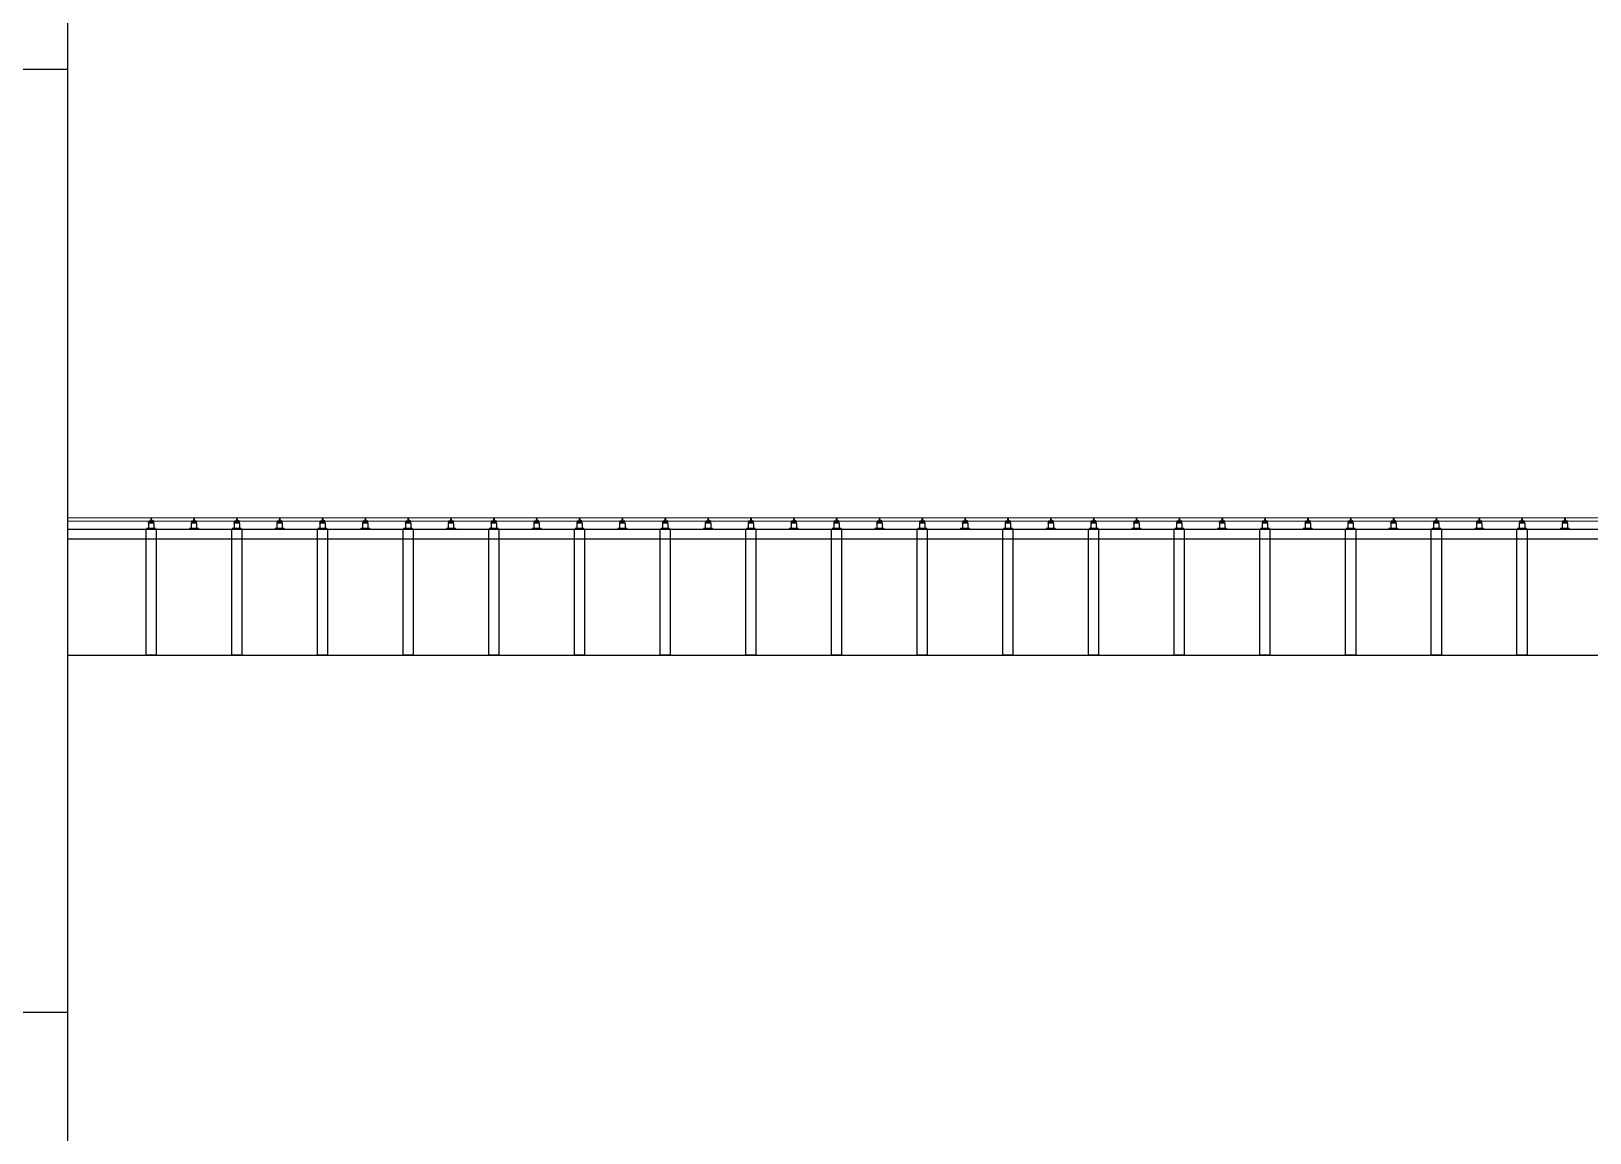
# Model space of a CAD drawing. Header units: millimetres. Extents: x -18 to 822, y 1518 to 2130.
# Drawn here: x 173 to 423.4, y 1704.1 to 1881.1 of the extents above; entities that cross this region are included whole.
import ezdxf

# ---------------------------------------------------------------- set-up
doc = ezdxf.new("R2010")
doc.units = ezdxf.units.MM
doc.layers.add('A-DETL-01', color=1, linetype='Continuous')
doc.layers.add('M-CEQPM-MAU', color=22, linetype='Continuous')

msp = doc.modelspace()

# ---------------------------------------------------------------- linework, layer by layer
at = {"ltscale": 1000}
msp.add_line((178.866, 1780.828), (557.183, 1780.828), dxfattribs=at)
at = {"layer": 'A-DETL-01', "linetype": 'Continuous'}
for p, q in [((63.41, 1874.996), (178.866, 1874.996)), ((63.41, 1723.482), (178.866, 1723.482))]:
    msp.add_line(p, q, dxfattribs=at)
msp.add_lwpolyline([(557.183, 2033.157), (557.183, 1589.64), (178.866, 1589.64), (178.866, 2033.157)], close=True, dxfattribs=at)
at = {"layer": 'M-CEQPM-MAU', "ltscale": 0.1}
for p, q in [((178.866, 1802.904), (557.183, 1802.972)), ((557.183, 1802.399), (178.866, 1802.331)), ((192.94, 1801.202), (191.5, 1801.202)), ((191.5, 1801.202), (191.5, 1801.085)), ((192.94, 1801.085), (191.5, 1801.085)), ((191.788, 1802.037), (191.788, 1801.276)), ((192.652, 1802.037), (191.788, 1802.037)), ((191.788, 1801.276), (192.652, 1801.276)), ((192.616, 1802.159), (191.823, 1802.159)), ((191.823, 1802.037), (191.823, 1802.159)), ((191.835, 1801.276), (191.835, 1801.206)), ((191.845, 1802.453), (191.919, 1802.453)), ((191.845, 1802.453), (191.845, 1802.159)), ((191.919, 1802.453), (191.919, 1802.394)), ((192.173, 1802.394), (191.919, 1802.394)), ((192.22, 1802.968), (192.128, 1802.394)), ((192.176, 1802.453), (192.162, 1802.159)), ((192.263, 1802.453), (192.176, 1802.453)), ((192.22, 1802.968), (192.312, 1802.394)), ((192.263, 1802.453), (192.278, 1802.159)), ((192.521, 1802.394), (192.266, 1802.394)), ((192.521, 1802.453), (192.521, 1802.394)), ((192.594, 1802.453), (192.521, 1802.453)), ((192.594, 1802.453), (192.594, 1802.159)), ((192.605, 1801.276), (192.605, 1801.202)), ((192.616, 1802.037), (192.616, 1802.159)), ((192.652, 1802.037), (192.652, 1801.276)), ((192.94, 1801.202), (192.94, 1801.085)), ((199.825, 1801.202), (198.385, 1801.202)), ((198.385, 1801.202), (198.385, 1801.085)), ((199.825, 1801.085), (198.385, 1801.085)), ((198.673, 1802.037), (198.673, 1801.276)), ((199.537, 1802.037), (198.673, 1802.037)), ((198.673, 1801.276), (199.537, 1801.276)), ((199.501, 1802.159), (198.708, 1802.159)), ((198.708, 1802.037), (198.708, 1802.159)), ((198.72, 1801.276), (198.72, 1801.206)), ((198.73, 1802.453), (198.804, 1802.453)), ((198.73, 1802.453), (198.73, 1802.159)), ((198.804, 1802.453), (198.804, 1802.394)), ((199.058, 1802.394), (198.804, 1802.394)), ((199.105, 1802.968), (199.013, 1802.394)), ((199.061, 1802.453), (199.047, 1802.159)), ((199.148, 1802.453), (199.061, 1802.453)), ((199.105, 1802.968), (199.197, 1802.394)), ((199.148, 1802.453), (199.163, 1802.159)), ((199.406, 1802.394), (199.151, 1802.394)), ((199.406, 1802.453), (199.406, 1802.394)), ((199.479, 1802.453), (199.406, 1802.453)), ((199.479, 1802.453), (199.479, 1802.159)), ((199.49, 1801.276), (199.49, 1801.202)), ((199.501, 1802.037), (199.501, 1802.159)), ((199.537, 1802.037), (199.537, 1801.276)), ((199.825, 1801.202), (199.825, 1801.085)), ((206.71, 1801.202), (205.27, 1801.202)), ((205.27, 1801.202), (205.27, 1801.085)), ((206.71, 1801.085), (205.27, 1801.085)), ((205.558, 1802.037), (205.558, 1801.276)), ((206.422, 1802.037), (205.558, 1802.037)), ((205.558, 1801.276), (206.422, 1801.276)), ((206.386, 1802.159), (205.593, 1802.159)), ((205.593, 1802.037), (205.593, 1802.159)), ((205.605, 1801.276), (205.605, 1801.206)), ((205.615, 1802.453), (205.689, 1802.453)), ((205.615, 1802.453), (205.615, 1802.159)), ((205.689, 1802.453), (205.689, 1802.394)), ((205.943, 1802.394), (205.689, 1802.394)), ((205.99, 1802.968), (205.898, 1802.394)), ((205.946, 1802.453), (205.932, 1802.159)), ((206.033, 1802.453), (205.946, 1802.453)), ((205.99, 1802.968), (206.082, 1802.394)), ((206.033, 1802.453), (206.048, 1802.159)), ((206.291, 1802.394), (206.036, 1802.394)), ((206.291, 1802.453), (206.291, 1802.394)), ((206.364, 1802.453), (206.291, 1802.453)), ((206.364, 1802.453), (206.364, 1802.159)), ((206.375, 1801.276), (206.375, 1801.202)), ((206.386, 1802.037), (206.386, 1802.159)), ((206.422, 1802.037), (206.422, 1801.276)), ((206.71, 1801.202), (206.71, 1801.085)), ((213.595, 1801.202), (212.155, 1801.202)), ((212.155, 1801.202), (212.155, 1801.085)), ((213.595, 1801.085), (212.155, 1801.085)), ((212.443, 1802.037), (212.443, 1801.276)), ((213.307, 1802.037), (212.443, 1802.037)), ((212.443, 1801.276), (213.307, 1801.276)), ((213.271, 1802.159), (212.478, 1802.159)), ((212.478, 1802.037), (212.478, 1802.159)), ((212.49, 1801.276), (212.49, 1801.206)), ((212.5, 1802.453), (212.574, 1802.453)), ((212.5, 1802.453), (212.5, 1802.159)), ((212.574, 1802.453), (212.574, 1802.394)), ((212.828, 1802.394), (212.574, 1802.394)), ((212.875, 1802.968), (212.783, 1802.394)), ((212.831, 1802.453), (212.817, 1802.159)), ((212.918, 1802.453), (212.831, 1802.453)), ((212.875, 1802.968), (212.967, 1802.394)), ((212.918, 1802.453), (212.933, 1802.159)), ((213.176, 1802.394), (212.921, 1802.394)), ((213.176, 1802.453), (213.176, 1802.394)), ((213.249, 1802.453), (213.176, 1802.453)), ((213.249, 1802.453), (213.249, 1802.159)), ((213.26, 1801.276), (213.26, 1801.202)), ((213.271, 1802.037), (213.271, 1802.159)), ((213.307, 1802.037), (213.307, 1801.276)), ((213.595, 1801.202), (213.595, 1801.085)), ((220.48, 1801.202), (219.04, 1801.202)), ((219.04, 1801.202), (219.04, 1801.085)), ((220.48, 1801.085), (219.04, 1801.085)), ((219.328, 1802.037), (219.328, 1801.276)), ((220.192, 1802.037), (219.328, 1802.037)), ((219.328, 1801.276), (220.192, 1801.276)), ((220.156, 1802.159), (219.363, 1802.159)), ((219.363, 1802.037), (219.363, 1802.159)), ((219.375, 1801.276), (219.375, 1801.206)), ((219.385, 1802.453), (219.459, 1802.453)), ((219.385, 1802.453), (219.385, 1802.159)), ((219.459, 1802.453), (219.459, 1802.394)), ((219.713, 1802.394), (219.459, 1802.394)), ((219.76, 1802.968), (219.668, 1802.394)), ((219.716, 1802.453), (219.702, 1802.159)), ((219.803, 1802.453), (219.716, 1802.453)), ((219.76, 1802.968), (219.852, 1802.394)), ((219.803, 1802.453), (219.818, 1802.159)), ((220.061, 1802.394), (219.806, 1802.394)), ((220.061, 1802.453), (220.061, 1802.394)), ((220.134, 1802.453), (220.061, 1802.453)), ((220.134, 1802.453), (220.134, 1802.159)), ((220.145, 1801.276), (220.145, 1801.202)), ((220.156, 1802.037), (220.156, 1802.159)), ((220.192, 1802.037), (220.192, 1801.276)), ((220.48, 1801.202), (220.48, 1801.085)), ((227.365, 1801.202), (225.925, 1801.202)), ((225.925, 1801.202), (225.925, 1801.085)), ((227.365, 1801.085), (225.925, 1801.085)), ((226.213, 1802.037), (226.213, 1801.276)), ((227.077, 1802.037), (226.213, 1802.037)), ((226.213, 1801.276), (227.077, 1801.276)), ((227.041, 1802.159), (226.248, 1802.159)), ((226.248, 1802.037), (226.248, 1802.159)), ((226.26, 1801.276), (226.26, 1801.206)), ((226.27, 1802.453), (226.344, 1802.453)), ((226.27, 1802.453), (226.27, 1802.159)), ((226.344, 1802.453), (226.344, 1802.394)), ((226.598, 1802.394), (226.344, 1802.394)), ((226.645, 1802.968), (226.553, 1802.394)), ((226.601, 1802.453), (226.587, 1802.159)), ((226.688, 1802.453), (226.601, 1802.453)), ((226.645, 1802.968), (226.737, 1802.394)), ((226.688, 1802.453), (226.703, 1802.159)), ((226.946, 1802.394), (226.691, 1802.394)), ((226.946, 1802.453), (226.946, 1802.394)), ((227.019, 1802.453), (226.946, 1802.453)), ((227.019, 1802.453), (227.019, 1802.159)), ((227.03, 1801.276), (227.03, 1801.202)), ((227.041, 1802.037), (227.041, 1802.159)), ((227.077, 1802.037), (227.077, 1801.276)), ((227.365, 1801.202), (227.365, 1801.085)), ((234.25, 1801.202), (232.81, 1801.202)), ((232.81, 1801.202), (232.81, 1801.085)), ((234.25, 1801.085), (232.81, 1801.085)), ((233.098, 1802.037), (233.098, 1801.276)), ((233.962, 1802.037), (233.098, 1802.037)), ((233.098, 1801.276), (233.962, 1801.276)), ((233.926, 1802.159), (233.133, 1802.159)), ((233.133, 1802.037), (233.133, 1802.159)), ((233.145, 1801.276), (233.145, 1801.206)), ((233.155, 1802.453), (233.229, 1802.453)), ((233.155, 1802.453), (233.155, 1802.159)), ((233.229, 1802.453), (233.229, 1802.394)), ((233.483, 1802.394), (233.229, 1802.394)), ((233.53, 1802.968), (233.438, 1802.394)), ((233.486, 1802.453), (233.472, 1802.159)), ((233.573, 1802.453), (233.486, 1802.453)), ((233.53, 1802.968), (233.622, 1802.394)), ((233.573, 1802.453), (233.588, 1802.159)), ((233.831, 1802.394), (233.576, 1802.394)), ((233.831, 1802.453), (233.831, 1802.394)), ((233.904, 1802.453), (233.831, 1802.453)), ((233.904, 1802.453), (233.904, 1802.159)), ((233.915, 1801.276), (233.915, 1801.202)), ((233.926, 1802.037), (233.926, 1802.159)), ((233.962, 1802.037), (233.962, 1801.276)), ((234.25, 1801.202), (234.25, 1801.085)), ((241.135, 1801.202), (239.695, 1801.202)), ((239.695, 1801.202), (239.695, 1801.085)), ((241.135, 1801.085), (239.695, 1801.085)), ((239.983, 1802.037), (239.983, 1801.276)), ((240.847, 1802.037), (239.983, 1802.037)), ((239.983, 1801.276), (240.847, 1801.276)), ((240.811, 1802.159), (240.018, 1802.159)), ((240.018, 1802.037), (240.018, 1802.159)), ((240.03, 1801.276), (240.03, 1801.206)), ((240.04, 1802.453), (240.114, 1802.453)), ((240.04, 1802.453), (240.04, 1802.159)), ((240.114, 1802.453), (240.114, 1802.394)), ((240.368, 1802.394), (240.114, 1802.394)), ((240.415, 1802.968), (240.323, 1802.394)), ((240.371, 1802.453), (240.357, 1802.159)), ((240.458, 1802.453), (240.371, 1802.453)), ((240.415, 1802.968), (240.507, 1802.394)), ((240.458, 1802.453), (240.473, 1802.159)), ((240.716, 1802.394), (240.461, 1802.394)), ((240.716, 1802.453), (240.716, 1802.394)), ((240.789, 1802.453), (240.716, 1802.453)), ((240.789, 1802.453), (240.789, 1802.159)), ((240.8, 1801.276), (240.8, 1801.202)), ((240.811, 1802.037), (240.811, 1802.159)), ((240.847, 1802.037), (240.847, 1801.276)), ((241.135, 1801.202), (241.135, 1801.085)), ((248.02, 1801.202), (246.58, 1801.202)), ((246.58, 1801.202), (246.58, 1801.085)), ((248.02, 1801.085), (246.58, 1801.085)), ((246.868, 1802.037), (246.868, 1801.276)), ((247.732, 1802.037), (246.868, 1802.037)), ((246.868, 1801.276), (247.732, 1801.276)), ((247.696, 1802.159), (246.903, 1802.159)), ((246.903, 1802.037), (246.903, 1802.159)), ((246.915, 1801.276), (246.915, 1801.206)), ((246.925, 1802.453), (246.999, 1802.453)), ((246.925, 1802.453), (246.925, 1802.159)), ((246.999, 1802.453), (246.999, 1802.394)), ((247.253, 1802.394), (246.999, 1802.394)), ((247.3, 1802.968), (247.208, 1802.394)), ((247.256, 1802.453), (247.242, 1802.159)), ((247.343, 1802.453), (247.256, 1802.453)), ((247.3, 1802.968), (247.392, 1802.394)), ((247.343, 1802.453), (247.358, 1802.159)), ((247.601, 1802.394), (247.346, 1802.394)), ((247.601, 1802.453), (247.601, 1802.394)), ((247.674, 1802.453), (247.601, 1802.453)), ((247.674, 1802.453), (247.674, 1802.159)), ((247.685, 1801.276), (247.685, 1801.202)), ((247.696, 1802.037), (247.696, 1802.159)), ((247.732, 1802.037), (247.732, 1801.276)), ((248.02, 1801.202), (248.02, 1801.085)), ((254.905, 1801.202), (253.465, 1801.202)), ((253.465, 1801.202), (253.465, 1801.085)), ((254.905, 1801.085), (253.465, 1801.085)), ((253.753, 1802.037), (253.753, 1801.276)), ((254.617, 1802.037), (253.753, 1802.037)), ((253.753, 1801.276), (254.617, 1801.276)), ((254.581, 1802.159), (253.788, 1802.159)), ((253.788, 1802.037), (253.788, 1802.159)), ((253.8, 1801.276), (253.8, 1801.206)), ((253.81, 1802.453), (253.884, 1802.453)), ((253.81, 1802.453), (253.81, 1802.159)), ((253.884, 1802.453), (253.884, 1802.394)), ((254.138, 1802.394), (253.884, 1802.394)), ((254.185, 1802.968), (254.093, 1802.394)), ((254.141, 1802.453), (254.127, 1802.159)), ((254.228, 1802.453), (254.141, 1802.453)), ((254.185, 1802.968), (254.277, 1802.394)), ((254.228, 1802.453), (254.243, 1802.159)), ((254.486, 1802.394), (254.231, 1802.394)), ((254.486, 1802.453), (254.486, 1802.394)), ((254.559, 1802.453), (254.486, 1802.453)), ((254.559, 1802.453), (254.559, 1802.159)), ((254.57, 1801.276), (254.57, 1801.202)), ((254.581, 1802.037), (254.581, 1802.159)), ((254.617, 1802.037), (254.617, 1801.276)), ((254.905, 1801.202), (254.905, 1801.085)), ((261.79, 1801.202), (260.35, 1801.202)), ((260.35, 1801.202), (260.35, 1801.085)), ((261.79, 1801.085), (260.35, 1801.085)), ((260.638, 1802.037), (260.638, 1801.276)), ((261.502, 1802.037), (260.638, 1802.037)), ((260.638, 1801.276), (261.502, 1801.276)), ((261.466, 1802.159), (260.673, 1802.159)), ((260.673, 1802.037), (260.673, 1802.159)), ((260.685, 1801.276), (260.685, 1801.206)), ((260.695, 1802.453), (260.769, 1802.453)), ((260.695, 1802.453), (260.695, 1802.159)), ((260.769, 1802.453), (260.769, 1802.394)), ((261.023, 1802.394), (260.769, 1802.394)), ((261.07, 1802.968), (260.978, 1802.394)), ((261.026, 1802.453), (261.012, 1802.159)), ((261.113, 1802.453), (261.026, 1802.453)), ((261.07, 1802.968), (261.162, 1802.394)), ((261.113, 1802.453), (261.128, 1802.159)), ((261.371, 1802.394), (261.116, 1802.394)), ((261.371, 1802.453), (261.371, 1802.394)), ((261.444, 1802.453), (261.371, 1802.453)), ((261.444, 1802.453), (261.444, 1802.159)), ((261.455, 1801.276), (261.455, 1801.202)), ((261.466, 1802.037), (261.466, 1802.159)), ((261.502, 1802.037), (261.502, 1801.276)), ((261.79, 1801.202), (261.79, 1801.085)), ((268.675, 1801.202), (267.235, 1801.202)), ((267.235, 1801.202), (267.235, 1801.085)), ((268.675, 1801.085), (267.235, 1801.085)), ((267.523, 1802.037), (267.523, 1801.276)), ((268.387, 1802.037), (267.523, 1802.037)), ((267.523, 1801.276), (268.387, 1801.276)), ((268.351, 1802.159), (267.558, 1802.159)), ((267.558, 1802.037), (267.558, 1802.159)), ((267.57, 1801.276), (267.57, 1801.206)), ((267.58, 1802.453), (267.654, 1802.453)), ((267.58, 1802.453), (267.58, 1802.159)), ((267.654, 1802.453), (267.654, 1802.394)), ((267.908, 1802.394), (267.654, 1802.394)), ((267.955, 1802.968), (267.863, 1802.394)), ((267.911, 1802.453), (267.897, 1802.159)), ((267.998, 1802.453), (267.911, 1802.453)), ((267.955, 1802.968), (268.047, 1802.394)), ((267.998, 1802.453), (268.013, 1802.159)), ((268.256, 1802.394), (268.001, 1802.394)), ((268.256, 1802.453), (268.256, 1802.394)), ((268.329, 1802.453), (268.256, 1802.453)), ((268.329, 1802.453), (268.329, 1802.159)), ((268.34, 1801.276), (268.34, 1801.202)), ((268.351, 1802.037), (268.351, 1802.159)), ((268.387, 1802.037), (268.387, 1801.276)), ((268.675, 1801.202), (268.675, 1801.085)), ((275.56, 1801.202), (274.12, 1801.202)), ((274.12, 1801.202), (274.12, 1801.085)), ((275.56, 1801.085), (274.12, 1801.085)), ((274.408, 1802.037), (274.408, 1801.276)), ((275.272, 1802.037), (274.408, 1802.037)), ((274.408, 1801.276), (275.272, 1801.276)), ((275.236, 1802.159), (274.443, 1802.159)), ((274.443, 1802.037), (274.443, 1802.159)), ((274.455, 1801.276), (274.455, 1801.206)), ((274.465, 1802.453), (274.539, 1802.453)), ((274.465, 1802.453), (274.465, 1802.159)), ((274.539, 1802.453), (274.539, 1802.394)), ((274.793, 1802.394), (274.539, 1802.394)), ((274.84, 1802.968), (274.748, 1802.394)), ((274.796, 1802.453), (274.782, 1802.159)), ((274.883, 1802.453), (274.796, 1802.453)), ((274.84, 1802.968), (274.932, 1802.394)), ((274.883, 1802.453), (274.898, 1802.159)), ((275.141, 1802.394), (274.886, 1802.394)), ((275.141, 1802.453), (275.141, 1802.394)), ((275.214, 1802.453), (275.141, 1802.453)), ((275.214, 1802.453), (275.214, 1802.159)), ((275.225, 1801.276), (275.225, 1801.202)), ((275.236, 1802.037), (275.236, 1802.159)), ((275.272, 1802.037), (275.272, 1801.276)), ((275.56, 1801.202), (275.56, 1801.085)), ((282.445, 1801.202), (281.005, 1801.202)), ((281.005, 1801.202), (281.005, 1801.085)), ((282.445, 1801.085), (281.005, 1801.085)), ((281.293, 1802.037), (281.293, 1801.276)), ((282.157, 1802.037), (281.293, 1802.037)), ((281.293, 1801.276), (282.157, 1801.276)), ((282.121, 1802.159), (281.328, 1802.159)), ((281.328, 1802.037), (281.328, 1802.159)), ((281.34, 1801.276), (281.34, 1801.206)), ((281.35, 1802.453), (281.424, 1802.453)), ((281.35, 1802.453), (281.35, 1802.159)), ((281.424, 1802.453), (281.424, 1802.394)), ((281.678, 1802.394), (281.424, 1802.394)), ((281.725, 1802.968), (281.633, 1802.394)), ((281.681, 1802.453), (281.667, 1802.159)), ((281.768, 1802.453), (281.681, 1802.453)), ((281.725, 1802.968), (281.817, 1802.394)), ((281.768, 1802.453), (281.783, 1802.159)), ((282.026, 1802.394), (281.771, 1802.394)), ((282.026, 1802.453), (282.026, 1802.394)), ((282.099, 1802.453), (282.026, 1802.453)), ((282.099, 1802.453), (282.099, 1802.159)), ((282.11, 1801.276), (282.11, 1801.202)), ((282.121, 1802.037), (282.121, 1802.159)), ((282.157, 1802.037), (282.157, 1801.276)), ((282.445, 1801.202), (282.445, 1801.085)), ((289.33, 1801.202), (287.89, 1801.202)), ((287.89, 1801.202), (287.89, 1801.085)), ((289.33, 1801.085), (287.89, 1801.085)), ((288.178, 1802.037), (288.178, 1801.276)), ((289.042, 1802.037), (288.178, 1802.037)), ((288.178, 1801.276), (289.042, 1801.276)), ((289.006, 1802.159), (288.213, 1802.159)), ((288.213, 1802.037), (288.213, 1802.159)), ((288.225, 1801.276), (288.225, 1801.206)), ((288.235, 1802.453), (288.309, 1802.453)), ((288.235, 1802.453), (288.235, 1802.159)), ((288.309, 1802.453), (288.309, 1802.394)), ((288.563, 1802.394), (288.309, 1802.394)), ((288.61, 1802.968), (288.518, 1802.394)), ((288.566, 1802.453), (288.552, 1802.159)), ((288.653, 1802.453), (288.566, 1802.453)), ((288.61, 1802.968), (288.702, 1802.394)), ((288.653, 1802.453), (288.668, 1802.159)), ((288.911, 1802.394), (288.656, 1802.394)), ((288.911, 1802.453), (288.911, 1802.394)), ((288.984, 1802.453), (288.911, 1802.453)), ((288.984, 1802.453), (288.984, 1802.159)), ((288.995, 1801.276), (288.995, 1801.202)), ((289.006, 1802.037), (289.006, 1802.159)), ((289.042, 1802.037), (289.042, 1801.276)), ((289.33, 1801.202), (289.33, 1801.085)), ((296.215, 1801.202), (294.775, 1801.202)), ((294.775, 1801.202), (294.775, 1801.085)), ((296.215, 1801.085), (294.775, 1801.085)), ((295.063, 1802.037), (295.063, 1801.276)), ((295.927, 1802.037), (295.063, 1802.037)), ((295.063, 1801.276), (295.927, 1801.276)), ((295.891, 1802.159), (295.098, 1802.159)), ((295.098, 1802.037), (295.098, 1802.159)), ((295.11, 1801.276), (295.11, 1801.206)), ((295.12, 1802.453), (295.194, 1802.453)), ((295.12, 1802.453), (295.12, 1802.159)), ((295.194, 1802.453), (295.194, 1802.394)), ((295.448, 1802.394), (295.194, 1802.394)), ((295.495, 1802.968), (295.403, 1802.394)), ((295.451, 1802.453), (295.437, 1802.159)), ((295.538, 1802.453), (295.451, 1802.453)), ((295.495, 1802.968), (295.587, 1802.394)), ((295.538, 1802.453), (295.553, 1802.159)), ((295.796, 1802.394), (295.541, 1802.394)), ((295.796, 1802.453), (295.796, 1802.394)), ((295.869, 1802.453), (295.796, 1802.453)), ((295.869, 1802.453), (295.869, 1802.159)), ((295.88, 1801.276), (295.88, 1801.202)), ((295.891, 1802.037), (295.891, 1802.159)), ((295.927, 1802.037), (295.927, 1801.276)), ((296.215, 1801.202), (296.215, 1801.085)), ((303.1, 1801.202), (301.66, 1801.202)), ((301.66, 1801.202), (301.66, 1801.085)), ((303.1, 1801.085), (301.66, 1801.085)), ((301.948, 1802.037), (301.948, 1801.276)), ((302.812, 1802.037), (301.948, 1802.037)), ((301.948, 1801.276), (302.812, 1801.276)), ((302.776, 1802.159), (301.983, 1802.159)), ((301.983, 1802.037), (301.983, 1802.159)), ((301.995, 1801.276), (301.995, 1801.206)), ((302.005, 1802.453), (302.079, 1802.453)), ((302.005, 1802.453), (302.005, 1802.159)), ((302.079, 1802.453), (302.079, 1802.394)), ((302.333, 1802.394), (302.079, 1802.394)), ((302.38, 1802.968), (302.288, 1802.394)), ((302.336, 1802.453), (302.322, 1802.159)), ((302.423, 1802.453), (302.336, 1802.453)), ((302.38, 1802.968), (302.472, 1802.394)), ((302.423, 1802.453), (302.438, 1802.159)), ((302.681, 1802.394), (302.426, 1802.394)), ((302.681, 1802.453), (302.681, 1802.394)), ((302.754, 1802.453), (302.681, 1802.453)), ((302.754, 1802.453), (302.754, 1802.159)), ((302.765, 1801.276), (302.765, 1801.202)), ((302.776, 1802.037), (302.776, 1802.159)), ((302.812, 1802.037), (302.812, 1801.276)), ((303.1, 1801.202), (303.1, 1801.085)), ((309.985, 1801.202), (308.545, 1801.202)), ((308.545, 1801.202), (308.545, 1801.085)), ((309.985, 1801.085), (308.545, 1801.085)), ((308.833, 1802.037), (308.833, 1801.276)), ((309.697, 1802.037), (308.833, 1802.037)), ((308.833, 1801.276), (309.697, 1801.276)), ((309.661, 1802.159), (308.868, 1802.159)), ((308.868, 1802.037), (308.868, 1802.159)), ((308.88, 1801.276), (308.88, 1801.206)), ((308.89, 1802.453), (308.964, 1802.453)), ((308.89, 1802.453), (308.89, 1802.159)), ((308.964, 1802.453), (308.964, 1802.394)), ((309.218, 1802.394), (308.964, 1802.394)), ((309.265, 1802.968), (309.173, 1802.394)), ((309.221, 1802.453), (309.207, 1802.159)), ((309.308, 1802.453), (309.221, 1802.453)), ((309.265, 1802.968), (309.357, 1802.394)), ((309.308, 1802.453), (309.323, 1802.159)), ((309.566, 1802.394), (309.311, 1802.394)), ((309.566, 1802.453), (309.566, 1802.394)), ((309.639, 1802.453), (309.566, 1802.453)), ((309.639, 1802.453), (309.639, 1802.159)), ((309.65, 1801.276), (309.65, 1801.202)), ((309.661, 1802.037), (309.661, 1802.159)), ((309.697, 1802.037), (309.697, 1801.276)), ((309.985, 1801.202), (309.985, 1801.085)), ((316.87, 1801.202), (315.43, 1801.202)), ((315.43, 1801.202), (315.43, 1801.085)), ((316.87, 1801.085), (315.43, 1801.085)), ((315.718, 1802.037), (315.718, 1801.276)), ((316.582, 1802.037), (315.718, 1802.037)), ((315.718, 1801.276), (316.582, 1801.276)), ((316.546, 1802.159), (315.753, 1802.159)), ((315.753, 1802.037), (315.753, 1802.159)), ((315.765, 1801.276), (315.765, 1801.206)), ((315.775, 1802.453), (315.849, 1802.453)), ((315.775, 1802.453), (315.775, 1802.159)), ((315.849, 1802.453), (315.849, 1802.394)), ((316.103, 1802.394), (315.849, 1802.394)), ((316.15, 1802.968), (316.058, 1802.394)), ((316.106, 1802.453), (316.092, 1802.159)), ((316.193, 1802.453), (316.106, 1802.453)), ((316.15, 1802.968), (316.242, 1802.394)), ((316.193, 1802.453), (316.208, 1802.159)), ((316.451, 1802.394), (316.196, 1802.394)), ((316.451, 1802.453), (316.451, 1802.394)), ((316.524, 1802.453), (316.451, 1802.453)), ((316.524, 1802.453), (316.524, 1802.159)), ((316.535, 1801.276), (316.535, 1801.202)), ((316.546, 1802.037), (316.546, 1802.159)), ((316.582, 1802.037), (316.582, 1801.276)), ((316.87, 1801.202), (316.87, 1801.085)), ((323.755, 1801.202), (322.315, 1801.202)), ((322.315, 1801.202), (322.315, 1801.085)), ((323.755, 1801.085), (322.315, 1801.085)), ((322.603, 1802.037), (322.603, 1801.276)), ((323.467, 1802.037), (322.603, 1802.037)), ((322.603, 1801.276), (323.467, 1801.276)), ((323.431, 1802.159), (322.638, 1802.159)), ((322.638, 1802.037), (322.638, 1802.159)), ((322.65, 1801.276), (322.65, 1801.206)), ((322.66, 1802.453), (322.734, 1802.453)), ((322.66, 1802.453), (322.66, 1802.159)), ((322.734, 1802.453), (322.734, 1802.394)), ((322.988, 1802.394), (322.734, 1802.394)), ((323.035, 1802.968), (322.943, 1802.394)), ((322.991, 1802.453), (322.977, 1802.159)), ((323.078, 1802.453), (322.991, 1802.453)), ((323.035, 1802.968), (323.127, 1802.394)), ((323.078, 1802.453), (323.093, 1802.159)), ((323.336, 1802.394), (323.081, 1802.394)), ((323.336, 1802.453), (323.336, 1802.394)), ((323.409, 1802.453), (323.336, 1802.453)), ((323.409, 1802.453), (323.409, 1802.159)), ((323.42, 1801.276), (323.42, 1801.202)), ((323.431, 1802.037), (323.431, 1802.159)), ((323.467, 1802.037), (323.467, 1801.276)), ((323.755, 1801.202), (323.755, 1801.085)), ((330.64, 1801.202), (329.2, 1801.202)), ((329.2, 1801.202), (329.2, 1801.085)), ((330.64, 1801.085), (329.2, 1801.085)), ((329.488, 1802.037), (329.488, 1801.276)), ((330.352, 1802.037), (329.488, 1802.037)), ((329.488, 1801.276), (330.352, 1801.276)), ((330.316, 1802.159), (329.523, 1802.159)), ((329.523, 1802.037), (329.523, 1802.159)), ((329.535, 1801.276), (329.535, 1801.206)), ((329.545, 1802.453), (329.619, 1802.453)), ((329.545, 1802.453), (329.545, 1802.159)), ((329.619, 1802.453), (329.619, 1802.394)), ((329.873, 1802.394), (329.619, 1802.394)), ((329.92, 1802.968), (329.828, 1802.394)), ((329.876, 1802.453), (329.862, 1802.159)), ((329.963, 1802.453), (329.876, 1802.453)), ((329.92, 1802.968), (330.012, 1802.394)), ((329.963, 1802.453), (329.978, 1802.159)), ((330.221, 1802.394), (329.966, 1802.394)), ((330.221, 1802.453), (330.221, 1802.394)), ((330.294, 1802.453), (330.221, 1802.453)), ((330.294, 1802.453), (330.294, 1802.159)), ((330.305, 1801.276), (330.305, 1801.202)), ((330.316, 1802.037), (330.316, 1802.159)), ((330.352, 1802.037), (330.352, 1801.276)), ((330.64, 1801.202), (330.64, 1801.085)), ((337.525, 1801.202), (336.085, 1801.202)), ((336.085, 1801.202), (336.085, 1801.085)), ((337.525, 1801.085), (336.085, 1801.085)), ((336.373, 1802.037), (336.373, 1801.276)), ((337.237, 1802.037), (336.373, 1802.037)), ((336.373, 1801.276), (337.237, 1801.276)), ((337.201, 1802.159), (336.408, 1802.159)), ((336.408, 1802.037), (336.408, 1802.159)), ((336.42, 1801.276), (336.42, 1801.206)), ((336.43, 1802.453), (336.504, 1802.453)), ((336.43, 1802.453), (336.43, 1802.159)), ((336.504, 1802.453), (336.504, 1802.394)), ((336.758, 1802.394), (336.504, 1802.394)), ((336.805, 1802.968), (336.713, 1802.394)), ((336.761, 1802.453), (336.747, 1802.159)), ((336.848, 1802.453), (336.761, 1802.453)), ((336.805, 1802.968), (336.897, 1802.394)), ((336.848, 1802.453), (336.863, 1802.159)), ((337.106, 1802.394), (336.851, 1802.394)), ((337.106, 1802.453), (337.106, 1802.394)), ((337.179, 1802.453), (337.106, 1802.453)), ((337.179, 1802.453), (337.179, 1802.159)), ((337.19, 1801.276), (337.19, 1801.202)), ((337.201, 1802.037), (337.201, 1802.159)), ((337.237, 1802.037), (337.237, 1801.276)), ((337.525, 1801.202), (337.525, 1801.085)), ((344.41, 1801.202), (342.97, 1801.202)), ((342.97, 1801.202), (342.97, 1801.085)), ((344.41, 1801.085), (342.97, 1801.085)), ((343.258, 1802.037), (343.258, 1801.276)), ((344.122, 1802.037), (343.258, 1802.037)), ((343.258, 1801.276), (344.122, 1801.276)), ((344.086, 1802.159), (343.293, 1802.159)), ((343.293, 1802.037), (343.293, 1802.159)), ((343.305, 1801.276), (343.305, 1801.206)), ((343.315, 1802.453), (343.389, 1802.453)), ((343.315, 1802.453), (343.315, 1802.159)), ((343.389, 1802.453), (343.389, 1802.394)), ((343.643, 1802.394), (343.389, 1802.394)), ((343.69, 1802.968), (343.598, 1802.394)), ((343.646, 1802.453), (343.632, 1802.159)), ((343.733, 1802.453), (343.646, 1802.453)), ((343.69, 1802.968), (343.782, 1802.394)), ((343.733, 1802.453), (343.748, 1802.159)), ((343.991, 1802.394), (343.736, 1802.394)), ((343.991, 1802.453), (343.991, 1802.394)), ((344.064, 1802.453), (343.991, 1802.453)), ((344.064, 1802.453), (344.064, 1802.159)), ((344.075, 1801.276), (344.075, 1801.202)), ((344.086, 1802.037), (344.086, 1802.159)), ((344.122, 1802.037), (344.122, 1801.276)), ((344.41, 1801.202), (344.41, 1801.085)), ((351.295, 1801.202), (349.855, 1801.202)), ((349.855, 1801.202), (349.855, 1801.085)), ((351.295, 1801.085), (349.855, 1801.085)), ((350.143, 1802.037), (350.143, 1801.276)), ((351.007, 1802.037), (350.143, 1802.037)), ((350.143, 1801.276), (351.007, 1801.276)), ((350.971, 1802.159), (350.178, 1802.159)), ((350.178, 1802.037), (350.178, 1802.159)), ((350.19, 1801.276), (350.19, 1801.206)), ((350.2, 1802.453), (350.274, 1802.453)), ((350.2, 1802.453), (350.2, 1802.159)), ((350.274, 1802.453), (350.274, 1802.394)), ((350.528, 1802.394), (350.274, 1802.394)), ((350.575, 1802.968), (350.483, 1802.394)), ((350.531, 1802.453), (350.517, 1802.159)), ((350.618, 1802.453), (350.531, 1802.453)), ((350.575, 1802.968), (350.667, 1802.394)), ((350.618, 1802.453), (350.633, 1802.159)), ((350.876, 1802.394), (350.621, 1802.394)), ((350.876, 1802.453), (350.876, 1802.394)), ((350.949, 1802.453), (350.876, 1802.453)), ((350.949, 1802.453), (350.949, 1802.159)), ((350.96, 1801.276), (350.96, 1801.202)), ((350.971, 1802.037), (350.971, 1802.159)), ((351.007, 1802.037), (351.007, 1801.276)), ((351.295, 1801.202), (351.295, 1801.085)), ((358.18, 1801.202), (356.74, 1801.202)), ((356.74, 1801.202), (356.74, 1801.085)), ((358.18, 1801.085), (356.74, 1801.085)), ((357.028, 1802.037), (357.028, 1801.276)), ((357.892, 1802.037), (357.028, 1802.037)), ((357.028, 1801.276), (357.892, 1801.276)), ((357.856, 1802.159), (357.063, 1802.159)), ((357.063, 1802.037), (357.063, 1802.159)), ((357.075, 1801.276), (357.075, 1801.206)), ((357.085, 1802.453), (357.159, 1802.453)), ((357.085, 1802.453), (357.085, 1802.159)), ((357.159, 1802.453), (357.159, 1802.394)), ((357.413, 1802.394), (357.159, 1802.394)), ((357.46, 1802.968), (357.368, 1802.394)), ((357.416, 1802.453), (357.402, 1802.159)), ((357.503, 1802.453), (357.416, 1802.453)), ((357.46, 1802.968), (357.552, 1802.394)), ((357.503, 1802.453), (357.518, 1802.159)), ((357.761, 1802.394), (357.506, 1802.394)), ((357.761, 1802.453), (357.761, 1802.394)), ((357.834, 1802.453), (357.761, 1802.453)), ((357.834, 1802.453), (357.834, 1802.159)), ((357.845, 1801.276), (357.845, 1801.202)), ((357.856, 1802.037), (357.856, 1802.159)), ((357.892, 1802.037), (357.892, 1801.276)), ((358.18, 1801.202), (358.18, 1801.085)), ((365.065, 1801.202), (363.625, 1801.202)), ((363.625, 1801.202), (363.625, 1801.085)), ((365.065, 1801.085), (363.625, 1801.085)), ((363.913, 1802.037), (363.913, 1801.276)), ((364.777, 1802.037), (363.913, 1802.037)), ((363.913, 1801.276), (364.777, 1801.276)), ((364.741, 1802.159), (363.948, 1802.159)), ((363.948, 1802.037), (363.948, 1802.159)), ((363.96, 1801.276), (363.96, 1801.206)), ((363.97, 1802.453), (364.044, 1802.453)), ((363.97, 1802.453), (363.97, 1802.159)), ((364.044, 1802.453), (364.044, 1802.394)), ((364.298, 1802.394), (364.044, 1802.394)), ((364.345, 1802.968), (364.253, 1802.394)), ((364.301, 1802.453), (364.287, 1802.159)), ((364.388, 1802.453), (364.301, 1802.453)), ((364.345, 1802.968), (364.437, 1802.394)), ((364.388, 1802.453), (364.403, 1802.159)), ((364.646, 1802.394), (364.391, 1802.394)), ((364.646, 1802.453), (364.646, 1802.394)), ((364.719, 1802.453), (364.646, 1802.453)), ((364.719, 1802.453), (364.719, 1802.159)), ((364.73, 1801.276), (364.73, 1801.202)), ((364.741, 1802.037), (364.741, 1802.159)), ((364.777, 1802.037), (364.777, 1801.276)), ((365.065, 1801.202), (365.065, 1801.085)), ((371.95, 1801.202), (370.51, 1801.202)), ((370.51, 1801.202), (370.51, 1801.085)), ((371.95, 1801.085), (370.51, 1801.085)), ((370.798, 1802.037), (370.798, 1801.276)), ((371.662, 1802.037), (370.798, 1802.037)), ((370.798, 1801.276), (371.662, 1801.276)), ((371.626, 1802.159), (370.833, 1802.159)), ((370.833, 1802.037), (370.833, 1802.159)), ((370.845, 1801.276), (370.845, 1801.206)), ((370.855, 1802.453), (370.929, 1802.453)), ((370.855, 1802.453), (370.855, 1802.159)), ((370.929, 1802.453), (370.929, 1802.394)), ((371.183, 1802.394), (370.929, 1802.394)), ((371.23, 1802.968), (371.138, 1802.394)), ((371.186, 1802.453), (371.172, 1802.159)), ((371.273, 1802.453), (371.186, 1802.453)), ((371.23, 1802.968), (371.322, 1802.394)), ((371.273, 1802.453), (371.288, 1802.159)), ((371.531, 1802.394), (371.276, 1802.394)), ((371.531, 1802.453), (371.531, 1802.394)), ((371.604, 1802.453), (371.531, 1802.453)), ((371.604, 1802.453), (371.604, 1802.159)), ((371.615, 1801.276), (371.615, 1801.202)), ((371.626, 1802.037), (371.626, 1802.159)), ((371.662, 1802.037), (371.662, 1801.276)), ((371.95, 1801.202), (371.95, 1801.085)), ((378.835, 1801.202), (377.395, 1801.202)), ((377.395, 1801.202), (377.395, 1801.085)), ((378.835, 1801.085), (377.395, 1801.085)), ((377.683, 1802.037), (377.683, 1801.276)), ((378.547, 1802.037), (377.683, 1802.037)), ((377.683, 1801.276), (378.547, 1801.276)), ((378.511, 1802.159), (377.718, 1802.159)), ((377.718, 1802.037), (377.718, 1802.159)), ((377.73, 1801.276), (377.73, 1801.206)), ((377.74, 1802.453), (377.814, 1802.453)), ((377.74, 1802.453), (377.74, 1802.159)), ((377.814, 1802.453), (377.814, 1802.394)), ((378.068, 1802.394), (377.814, 1802.394)), ((378.115, 1802.968), (378.023, 1802.394)), ((378.071, 1802.453), (378.057, 1802.159)), ((378.158, 1802.453), (378.071, 1802.453)), ((378.115, 1802.968), (378.207, 1802.394)), ((378.158, 1802.453), (378.173, 1802.159)), ((378.416, 1802.394), (378.161, 1802.394)), ((378.416, 1802.453), (378.416, 1802.394)), ((378.489, 1802.453), (378.416, 1802.453)), ((378.489, 1802.453), (378.489, 1802.159)), ((378.5, 1801.276), (378.5, 1801.202)), ((378.511, 1802.037), (378.511, 1802.159)), ((378.547, 1802.037), (378.547, 1801.276)), ((378.835, 1801.202), (378.835, 1801.085)), ((385.72, 1801.202), (384.28, 1801.202)), ((384.28, 1801.202), (384.28, 1801.085)), ((385.72, 1801.085), (384.28, 1801.085)), ((384.568, 1802.037), (384.568, 1801.276)), ((385.432, 1802.037), (384.568, 1802.037)), ((384.568, 1801.276), (385.432, 1801.276)), ((385.396, 1802.159), (384.603, 1802.159)), ((384.603, 1802.037), (384.603, 1802.159)), ((384.615, 1801.276), (384.615, 1801.206)), ((384.625, 1802.453), (384.699, 1802.453)), ((384.625, 1802.453), (384.625, 1802.159)), ((384.699, 1802.453), (384.699, 1802.394)), ((384.953, 1802.394), (384.699, 1802.394)), ((385, 1802.968), (384.908, 1802.394)), ((384.956, 1802.453), (384.942, 1802.159)), ((385.043, 1802.453), (384.956, 1802.453)), ((385, 1802.968), (385.092, 1802.394)), ((385.043, 1802.453), (385.058, 1802.159)), ((385.301, 1802.394), (385.046, 1802.394)), ((385.301, 1802.453), (385.301, 1802.394)), ((385.374, 1802.453), (385.301, 1802.453)), ((385.374, 1802.453), (385.374, 1802.159)), ((385.385, 1801.276), (385.385, 1801.202)), ((385.396, 1802.037), (385.396, 1802.159)), ((385.432, 1802.037), (385.432, 1801.276)), ((385.72, 1801.202), (385.72, 1801.085)), ((392.605, 1801.202), (391.165, 1801.202)), ((391.165, 1801.202), (391.165, 1801.085)), ((392.605, 1801.085), (391.165, 1801.085)), ((391.453, 1802.037), (391.453, 1801.276)), ((392.317, 1802.037), (391.453, 1802.037)), ((391.453, 1801.276), (392.317, 1801.276)), ((392.281, 1802.159), (391.488, 1802.159)), ((391.488, 1802.037), (391.488, 1802.159)), ((391.5, 1801.276), (391.5, 1801.206)), ((391.51, 1802.453), (391.584, 1802.453)), ((391.51, 1802.453), (391.51, 1802.159)), ((391.584, 1802.453), (391.584, 1802.394)), ((391.838, 1802.394), (391.584, 1802.394)), ((391.885, 1802.968), (391.793, 1802.394)), ((391.841, 1802.453), (391.827, 1802.159)), ((391.928, 1802.453), (391.841, 1802.453)), ((391.885, 1802.968), (391.977, 1802.394)), ((391.928, 1802.453), (391.943, 1802.159)), ((392.186, 1802.394), (391.931, 1802.394)), ((392.186, 1802.453), (392.186, 1802.394)), ((392.259, 1802.453), (392.186, 1802.453)), ((392.259, 1802.453), (392.259, 1802.159)), ((392.27, 1801.276), (392.27, 1801.202)), ((392.281, 1802.037), (392.281, 1802.159)), ((392.317, 1802.037), (392.317, 1801.276)), ((392.605, 1801.202), (392.605, 1801.085)), ((399.49, 1801.202), (398.05, 1801.202)), ((398.05, 1801.202), (398.05, 1801.085)), ((399.49, 1801.085), (398.05, 1801.085)), ((398.338, 1802.037), (398.338, 1801.276)), ((399.202, 1802.037), (398.338, 1802.037)), ((398.338, 1801.276), (399.202, 1801.276)), ((399.166, 1802.159), (398.373, 1802.159)), ((398.373, 1802.037), (398.373, 1802.159)), ((398.385, 1801.276), (398.385, 1801.206)), ((398.395, 1802.453), (398.469, 1802.453)), ((398.395, 1802.453), (398.395, 1802.159)), ((398.469, 1802.453), (398.469, 1802.394)), ((398.723, 1802.394), (398.469, 1802.394)), ((398.77, 1802.968), (398.678, 1802.394)), ((398.726, 1802.453), (398.712, 1802.159)), ((398.813, 1802.453), (398.726, 1802.453)), ((398.77, 1802.968), (398.862, 1802.394)), ((398.813, 1802.453), (398.828, 1802.159)), ((399.071, 1802.394), (398.816, 1802.394)), ((399.071, 1802.453), (399.071, 1802.394)), ((399.144, 1802.453), (399.071, 1802.453)), ((399.144, 1802.453), (399.144, 1802.159)), ((399.155, 1801.276), (399.155, 1801.202)), ((399.166, 1802.037), (399.166, 1802.159)), ((399.202, 1802.037), (399.202, 1801.276)), ((399.49, 1801.202), (399.49, 1801.085)), ((406.375, 1801.202), (404.935, 1801.202)), ((404.935, 1801.202), (404.935, 1801.085)), ((406.375, 1801.085), (404.935, 1801.085)), ((405.223, 1802.037), (405.223, 1801.276)), ((406.087, 1802.037), (405.223, 1802.037)), ((405.223, 1801.276), (406.087, 1801.276)), ((406.051, 1802.159), (405.258, 1802.159)), ((405.258, 1802.037), (405.258, 1802.159)), ((405.27, 1801.276), (405.27, 1801.206)), ((405.28, 1802.453), (405.354, 1802.453)), ((405.28, 1802.453), (405.28, 1802.159)), ((405.354, 1802.453), (405.354, 1802.394)), ((405.608, 1802.394), (405.354, 1802.394)), ((405.655, 1802.968), (405.563, 1802.394)), ((405.611, 1802.453), (405.597, 1802.159)), ((405.698, 1802.453), (405.611, 1802.453)), ((405.655, 1802.968), (405.747, 1802.394)), ((405.698, 1802.453), (405.713, 1802.159)), ((405.956, 1802.394), (405.701, 1802.394)), ((405.956, 1802.453), (405.956, 1802.394)), ((406.029, 1802.453), (405.956, 1802.453)), ((406.029, 1802.453), (406.029, 1802.159)), ((406.04, 1801.276), (406.04, 1801.202)), ((406.051, 1802.037), (406.051, 1802.159)), ((406.087, 1802.037), (406.087, 1801.276)), ((406.375, 1801.202), (406.375, 1801.085)), ((413.26, 1801.202), (411.82, 1801.202)), ((411.82, 1801.202), (411.82, 1801.085)), ((413.26, 1801.085), (411.82, 1801.085)), ((412.108, 1802.037), (412.108, 1801.276)), ((412.972, 1802.037), (412.108, 1802.037)), ((412.108, 1801.276), (412.972, 1801.276)), ((412.936, 1802.159), (412.143, 1802.159)), ((412.143, 1802.037), (412.143, 1802.159)), ((412.155, 1801.276), (412.155, 1801.206)), ((412.165, 1802.453), (412.239, 1802.453)), ((412.165, 1802.453), (412.165, 1802.159)), ((412.239, 1802.453), (412.239, 1802.394)), ((412.493, 1802.394), (412.239, 1802.394)), ((412.54, 1802.968), (412.448, 1802.394)), ((412.496, 1802.453), (412.482, 1802.159)), ((412.583, 1802.453), (412.496, 1802.453)), ((412.54, 1802.968), (412.632, 1802.394)), ((412.583, 1802.453), (412.598, 1802.159)), ((412.841, 1802.394), (412.586, 1802.394)), ((412.841, 1802.453), (412.841, 1802.394)), ((412.914, 1802.453), (412.841, 1802.453)), ((412.914, 1802.453), (412.914, 1802.159)), ((412.925, 1801.276), (412.925, 1801.202)), ((412.936, 1802.037), (412.936, 1802.159)), ((412.972, 1802.037), (412.972, 1801.276)), ((413.26, 1801.202), (413.26, 1801.085)), ((420.145, 1801.202), (418.705, 1801.202)), ((418.705, 1801.202), (418.705, 1801.085)), ((420.145, 1801.085), (418.705, 1801.085)), ((418.993, 1802.037), (418.993, 1801.276)), ((419.857, 1802.037), (418.993, 1802.037)), ((418.993, 1801.276), (419.857, 1801.276)), ((419.821, 1802.159), (419.028, 1802.159)), ((419.028, 1802.037), (419.028, 1802.159)), ((419.04, 1801.276), (419.04, 1801.206)), ((419.05, 1802.453), (419.124, 1802.453)), ((419.05, 1802.453), (419.05, 1802.159)), ((419.124, 1802.453), (419.124, 1802.394)), ((419.378, 1802.394), (419.124, 1802.394)), ((419.425, 1802.968), (419.333, 1802.394)), ((419.381, 1802.453), (419.367, 1802.159)), ((419.468, 1802.453), (419.381, 1802.453)), ((419.425, 1802.968), (419.517, 1802.394)), ((419.468, 1802.453), (419.483, 1802.159)), ((419.726, 1802.394), (419.471, 1802.394)), ((419.726, 1802.453), (419.726, 1802.394)), ((419.799, 1802.453), (419.726, 1802.453)), ((419.799, 1802.453), (419.799, 1802.159)), ((419.81, 1801.276), (419.81, 1801.202)), ((419.821, 1802.037), (419.821, 1802.159)), ((419.857, 1802.037), (419.857, 1801.276)), ((420.145, 1801.202), (420.145, 1801.085))]:
    msp.add_line(p, q, dxfattribs=at)
msp.add_lwpolyline([(557.183, 1799.465), (178.866, 1799.465), (178.866, 1801.085), (557.183, 1801.085)], dxfattribs=at)
for points in [[(191.41, 1780.828), (191.41, 1801.085), (193.03, 1801.085), (193.03, 1780.828)], [(205.18, 1780.828), (205.18, 1801.085), (206.8, 1801.085), (206.8, 1780.828)], [(218.95, 1780.828), (218.95, 1801.085), (220.57, 1801.085), (220.57, 1780.828)], [(232.72, 1780.828), (232.72, 1801.085), (234.34, 1801.085), (234.34, 1780.828)], [(246.49, 1780.828), (246.49, 1801.085), (248.11, 1801.085), (248.11, 1780.828)], [(260.26, 1780.828), (260.26, 1801.085), (261.88, 1801.085), (261.88, 1780.828)], [(274.03, 1780.828), (274.03, 1801.085), (275.65, 1801.085), (275.65, 1780.828)], [(287.8, 1780.828), (287.8, 1801.085), (289.42, 1801.085), (289.42, 1780.828)], [(301.57, 1780.828), (301.57, 1801.085), (303.19, 1801.085), (303.19, 1780.828)], [(315.34, 1780.828), (315.34, 1801.085), (316.96, 1801.085), (316.96, 1780.828)], [(329.11, 1780.828), (329.11, 1801.085), (330.73, 1801.085), (330.73, 1780.828)], [(342.88, 1780.828), (342.88, 1801.085), (344.5, 1801.085), (344.5, 1780.828)], [(356.65, 1780.828), (356.65, 1801.085), (358.27, 1801.085), (358.27, 1780.828)], [(370.42, 1780.828), (370.42, 1801.085), (372.04, 1801.085), (372.04, 1780.828)], [(384.19, 1780.828), (384.19, 1801.085), (385.81, 1801.085), (385.81, 1780.828)], [(397.96, 1780.828), (397.96, 1801.085), (399.58, 1801.085), (399.58, 1780.828)], [(411.73, 1780.828), (411.73, 1801.085), (413.35, 1801.085), (413.35, 1780.828)]]:
    msp.add_lwpolyline(points, close=True, dxfattribs=at)

doc.saveas('drawing.dxf')
